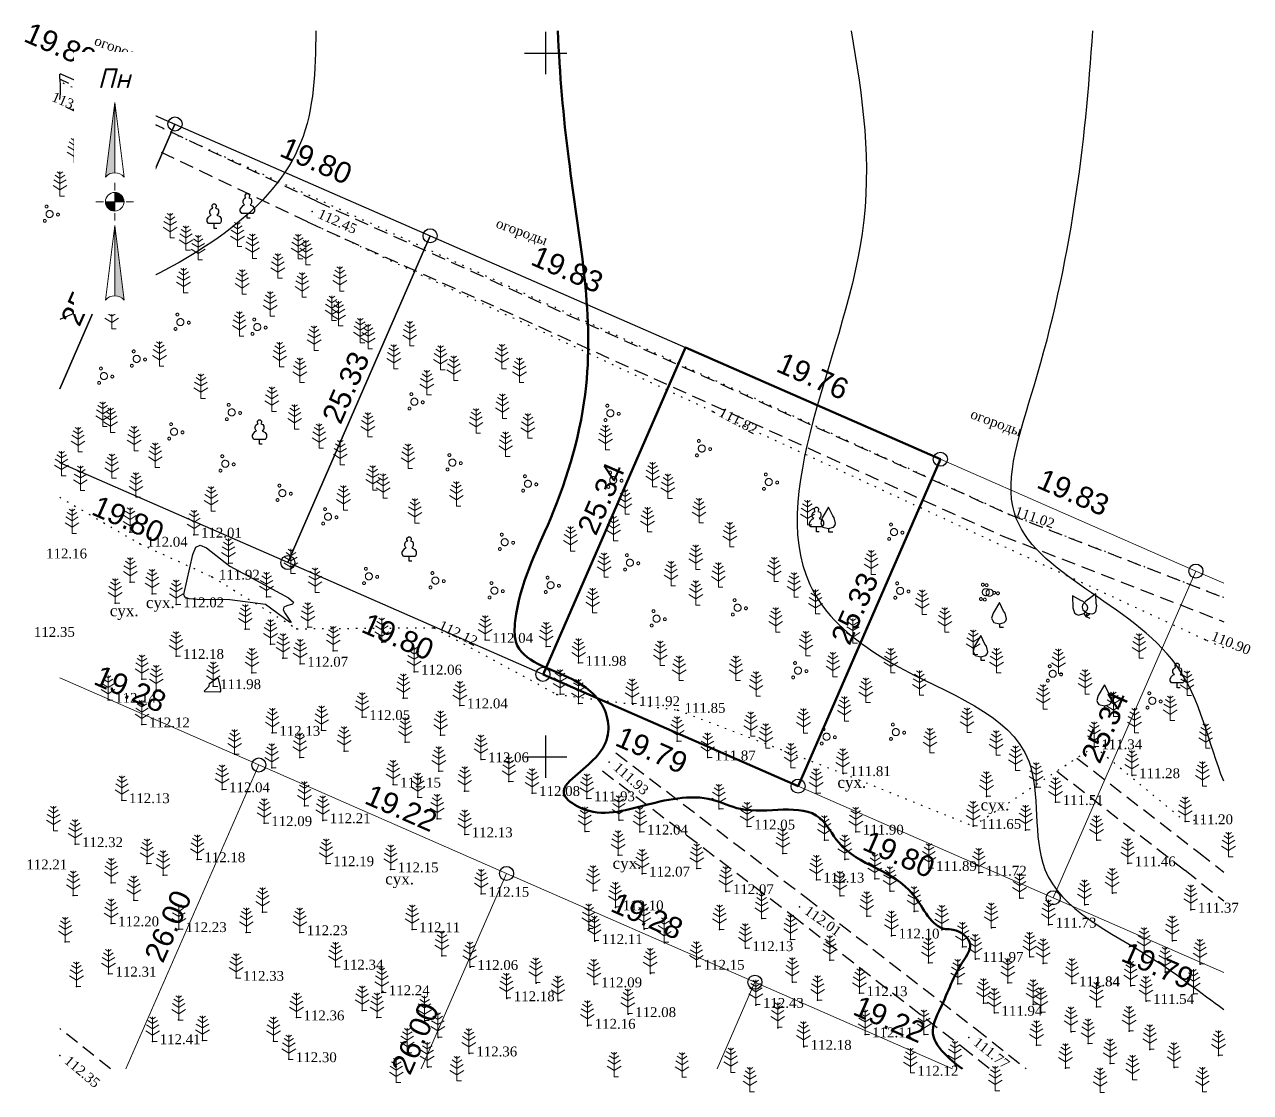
# Model space of a CAD drawing. Header units: millimetres. Extents: x 5405613 to 5405700.1, y 5525126.1 to 5525202.
import ezdxf
from ezdxf.enums import TextEntityAlignment as Align

# ---------------------------------------------------------------- set-up
doc = ezdxf.new("R2010")
doc.units = ezdxf.units.MM
doc.set_wipeout_variables(frame=1)
for name, pattern in [('DASHEDX2', [1.5, 1, -0.5]), ('HIDDEN', [0.5, 0, -0.5]), ('суцільна', [50, 50, 0])]:
    doc.linetypes.add(name, pattern=pattern)
for name, color, linetype, lineweight in [('#Лист (текст_ПН)', 250, 'Continuous', 0), ('#Штамп', 250, 'Continuous', 0), ('11900000', 1, 'Continuous', 30), ('Контур', 7, 'HIDDEN', 30), ('ТОЧКИ', 7, 'Continuous', 30), ('усл. знак', 7, 'суцільна', 20)]:
    doc.layers.add(name, color=color, linetype=linetype, lineweight=lineweight)
for name, color, linetype in [('SC007', 7, 'Continuous'), ('горизонтали', 42, 'Continuous'), ('дороги', 7, 'Continuous'), ('Ділянки_Межі', 10, 'Continuous'), ('надписи', 7, 'Continuous'), ('отметки', 7, 'Continuous'), ('промеры', 185, 'Continuous'), ('Растительность', 7, 'Continuous')]:
    doc.layers.add(name, color=color, linetype=linetype)
doc.styles.get("Standard").update_dxf_attribs({"font": 'arial.ttf'})
doc.styles.add('times', font='times.ttf')
doc.styles.add('Мой_Топо', font='isocpeui.ttf')

# ---------------------------------------------------------------- blocks, each defined once
blk = doc.blocks.new('A$C51FE15A3')
at = {"layer": 'Растительность', "color": 94, "lineweight": 0}
for points in [[(0, 1.75), (0, 0), (0.319, 0)], [(-0.447, 1.172), (0, 0.895), (0.447, 1.172)], [(-0.343, 1.489), (0, 1.267), (0.343, 1.489)], [(-0.201, 1.726), (0, 1.584), (0.201, 1.726)], [(-0.493, 0.753), (0, 0.444), (0.493, 0.753)]]:
    blk.add_lwpolyline(points, dxfattribs=at)
blk = doc.blocks.new('A$C72385B22')
at = {"layer": 'усл. знак'}
for centre, radius in [((0, 0), 0.625), ((-0.02, 1.49), 0.25), ((-1.29, -0.64), 0.25), ((1.28, -0.76), 0.25)]:
    blk.add_circle(centre, radius, dxfattribs=at)
blk = doc.blocks.new('SYMBOL504')
at = {"layer": 'SC007'}
for points in [[(0, 4.375), (-1.125, 2.5), (-1.375, 1.625), (-1.25, 1.25), (-1, 0.875), (0, 0.625), (0.875, 0.875), (1.125, 1.125), (1.25, 1.5), (1, 2.5), (0.75, 2.875), (0, 4.375)], [(0, 0.625), (0, 0), (0.75, 0)]]:
    blk.add_lwpolyline(points, dxfattribs=at)
blk = doc.blocks.new('A$C2ACB5305')
at = {"layer": 'Растительность'}
blk.add_lwpolyline([(0.2, 0), (0.2, 0), (0, 0), (0, 0.35), (-0.4, 0.35), (-0.5, 0.5), (-0.5, 0.65), (-0.4, 0.8), (-0.3, 0.9), (-0.2, 0.95), (-0.25, 1), (-0.3, 1.1), (-0.3, 1.25), (-0.25, 1.35), (-0.15, 1.45), (-0.1, 1.45), (-0.15, 1.55), (-0.15, 1.65), (-0.05, 1.75), (0.05, 1.75), (0.15, 1.65), (0.15, 1.55), (0.1, 1.45), (0.25, 1.4), (0.3, 1.3), (0.3, 1.1), (0.25, 1), (0.2, 0.95), (0.4, 0.85), (0.5, 0.7), (0.5, 0.5), (0.45, 0.4), (0.4, 0.35), (0, 0.35)], dxfattribs=at)
blk = doc.blocks.new('*U5')
at = {"color": 0}
for points in [[(-0.113, 0), (-0.109, -0.029), (-0.097, -0.056)], [(-0.113, 0), (-0.097, -0.056), (0, 0)], [(-0.097, -0.056), (0, -0.113), (0, 0)], [(-0.097, -0.056), (-0.08, -0.08), (-0.056, -0.097)], [(-0.097, -0.056), (-0.056, -0.097), (0, -0.113)], [(-0.056, -0.097), (-0.029, -0.109), (0, -0.113)]]:
    blk.add_solid(points, dxfattribs=at)
blk = doc.blocks.new('*U6')
at = {"color": 0}
for points in [[(0, 0), (0.097, 0.056), (0, 0.113)], [(0.097, 0.056), (0.029, 0.109), (0, 0.113)], [(0, 0), (0.113, 0), (0.097, 0.056)], [(0.097, 0.056), (0.056, 0.097), (0.029, 0.109)], [(0.097, 0.056), (0.08, 0.08), (0.056, 0.097)], [(0.113, 0), (0.109, 0.029), (0.097, 0.056)]]:
    blk.add_solid(points, dxfattribs=at)
blk = doc.blocks.new('*U7')
at = {"color": 0}
for points in [[(0, -1.136), (0.021, -1.138), (0, -0.288)], [(0.021, -1.138), (0.042, -1.142), (0, -0.288)], [(0.042, -1.142), (0.062, -1.15), (0, -0.288)], [(0.062, -1.15), (0.081, -1.16), (0, -0.288)], [(0.081, -1.16), (0.098, -1.173), (0, -0.288)], [(0.098, -1.173), (0.113, -1.188), (0, -0.288)]]:
    blk.add_solid(points, dxfattribs=at)
blk = doc.blocks.new('*U8')
at = {"color": 0}
for points in [[(-0.113, 0.297), (-0.098, 0.312), (0, 1.197)], [(-0.098, 0.312), (-0.081, 0.325), (0, 1.197)], [(-0.081, 0.325), (-0.062, 0.335), (0, 1.197)], [(-0.062, 0.335), (-0.042, 0.343), (0, 1.197)], [(-0.042, 0.343), (-0.021, 0.347), (0, 1.197)], [(-0.021, 0.347), (0, 0.349), (0, 1.197)]]:
    blk.add_solid(points, dxfattribs=at)
blk = doc.blocks.new('#Північ')
at = {"color": 7}
blk.add_wipeout([(-2.901, 10.635), (2.901, 10.635), (2.901, -7.981), (-2.901, -7.981)], dxfattribs=at).dxf.layer = '#Лист (текст_ПН)'
at = {"layer": '#Лист (текст_ПН)'}
for p, q in [((-0.663, 1.748), (0, 7.043)), ((0, 7.043), (0, 2.052)), ((0, 7.043), (0.663, 1.748)), ((0, 1.337), (0, 0.807)), ((-1.337, 0), (-0.807, 0)), ((-0.662, 0), (0.662, 0)), ((0, 0.662), (0, -0.662)), ((1.337, 0), (0.807, 0)), ((0, -1.337), (0, -0.807)), ((-0.663, -6.99), (0, -1.695)), ((0, -1.695), (0.663, -6.99)), ((0, -1.695), (0, -6.686))]:
    blk.add_line(p, q, dxfattribs=at)
at = {"layer": '#Лист (текст_ПН)', "flags": 128}
for points in [[(0, 7.043), (-0.663, 1.748, -0.218585), (0, 2.052)], [(0, 0), (-0.662, 0, 0.414214), (0, -0.662)]]:
    blk.add_lwpolyline(points, format="xyb", close=True, dxfattribs=at)
at = {"layer": '#Лист (текст_ПН)'}
blk.add_circle((0, 0), 0.662, dxfattribs=at)
for centre in [(0, 1.178), (0, -7.56)]:
    blk.add_arc(centre, 0.874, 40.67981, 139.32019, dxfattribs=at)
at = {"layer": '#Лист (текст_ПН)', "xscale": 5.883850111352785, "yscale": 5.883850111352785, "zscale": 5.883850111352785}
for name in ['*U8', '*U5', '*U6', '*U7']:
    blk.add_blockref(name, (0, 0), dxfattribs=at)
at = {"layer": '#Лист (текст_ПН)', "style": 'Мой_Топо'}
blk.add_text('Пн', height=1.4, dxfattribs=at).set_placement((-1.217, 8.077))

msp = doc.modelspace()

# ---------------------------------------------------------------- linework, layer by layer
at = {"layer": '11900000', "color": 7}
for points in [[(5405650, 5525198.5, 0), (5405650, 5525201.5, 0)], [(5405650, 5525198.5, 0), (5405650, 5525201.5, 0)], [(5405648.5, 5525200, 0), (5405651.5, 5525200, 0)], [(5405648.5, 5525200, 0), (5405651.5, 5525200, 0)], [(5405650, 5525148.5, 0), (5405650, 5525151.5, 0)], [(5405650, 5525148.5, 0), (5405650, 5525151.5, 0)], [(5405648.5, 5525150, 0), (5405651.5, 5525150, 0)], [(5405648.5, 5525150, 0), (5405651.5, 5525150, 0)]]:
    msp.add_polyline3d(points, dxfattribs=at)
at = {"layer": 'горизонтали', "color": 32}
for points in [[(5405627.547, 5525161.142, 112), (5405625.217, 5525161.172, 112), (5405624.657, 5525161.212, 112), (5405624.347, 5525161.332, 112), (5405624.287, 5525161.532, 112), (5405624.927, 5525164.372, 112), (5405625.127, 5525164.882, 112), (5405625.447, 5525165.042, 112), (5405625.887, 5525164.832, 112), (5405627.557, 5525163.552, 112), (5405629.447, 5525162.512, 112), (5405631.727, 5525161.282, 112), (5405632.077, 5525160.982, 112), (5405632.007, 5525160.832, 112), (5405631.587, 5525160.732, 112), (5405631.387, 5525160.622, 112), (5405631.347, 5525160.432, 112), (5405631.477, 5525160.172, 112), (5405631.907, 5525159.532, 112), (5405631.797, 5525159.552, 112), (5405630.077, 5525160.812, 112), (5405627.547, 5525161.142, 112)], [(5405625.767, 5525154.622, 112), (5405625.717, 5525154.662, 112), (5405626.067, 5525155.012, 112), (5405626.107, 5525155.202, 112), (5405626.517, 5525155.512, 112), (5405626.637, 5525155.572, 112), (5405626.717, 5525155.562, 112), (5405626.857, 5525154.972, 112), (5405626.877, 5525154.662, 112), (5405626.847, 5525154.592, 112), (5405625.767, 5525154.622, 112)]]:
    msp.add_polyline3d(points, close=True, dxfattribs=at)
for points, knots in [([(5405633.656, 5525201.581), (5405633.649, 5525198.758), (5405633.307, 5525190.472), (5405623.811, 5525184.674), (5405616.928, 5525181.725), (5405615.451, 5525181.063)], [35.688144, 35.688144, 35.688144, 35.688144, 43.851712, 60.280074, 64.960209, 64.960209, 64.960209, 64.960209]), ([(5405671.711, 5525201.581), (5405672.523, 5525196.941), (5405674.497, 5525183.408), (5405663.358, 5525164.876), (5405675.866, 5525155.264), (5405686.057, 5525152.194), (5405683.856, 5525140.284), (5405692.326, 5525136.617), (5405696.562, 5525133.215), (5405698.195, 5525132.04)], [43.956076, 43.956076, 43.956076, 43.956076, 58.170722, 84.572332, 91.416886, 103.203288, 110.981143, 120.846627, 127.015194, 127.015194, 127.015194, 127.015194]), ([(5405698.195, 5525148.258), (5405697.124, 5525150.924), (5405695.575, 5525159.767), (5405680.523, 5525164.171), (5405686.99, 5525182.12), (5405688.368, 5525193.441), (5405688.887, 5525201.581)], [113.371077, 113.371077, 113.371077, 113.371077, 122.1396, 137.918447, 147.058337, 172.015738, 172.015738, 172.015738, 172.015738])]:
    msp.add_open_spline(points, degree=3, knots=knots, dxfattribs=at)
at = {"layer": 'горизонтали', "color": 32, "lineweight": 50}
msp.add_open_spline([(5405679.62, 5525127.828), (5405679.221, 5525128.102), (5405678.36, 5525128.809), (5405677.14, 5525130.319), (5405678.433, 5525132.778), (5405679.078, 5525134.709), (5405680.581, 5525136.764), (5405679.317, 5525137.765), (5405677.461, 5525137.677), (5405675.933, 5525141.885), (5405671.392, 5525142.304), (5405669.087, 5525147.106), (5405664.86, 5525145.566), (5405660.992, 5525147.54), (5405656.942, 5525146.548), (5405653.32, 5525145.539), (5405650.775, 5525147.512), (5405652.928, 5525149.325), (5405654.633, 5525150.791), (5405654.315, 5525153.841), (5405651.708, 5525155.999), (5405647.682, 5525156.882), (5405647.897, 5525161.874), (5405650.872, 5525167.39), (5405654.08, 5525178.428), (5405651.722, 5525190.055), (5405650.987, 5525198.537), (5405650.863, 5525201.581)], degree=3, knots=[116.110753, 116.110753, 116.110753, 116.110753, 117.562212, 119.373022, 121.295181, 124.95847, 126.253236, 127.841823, 128.392206, 131.73989, 138.209537, 140.411202, 146.07904, 148.174705, 153.227417, 157.82412, 159.162557, 160.836072, 164.352656, 165.903468, 169.284781, 174.080527, 175.575155, 183.233051, 193.029137, 209.184084, 218.230495, 218.230495, 218.230495, 218.230495], dxfattribs=at)
at = {"layer": 'горизонтали', "color": 32}
msp.add_open_spline([(5405615.451, 5525196.699), (5405615.558, 5525197.26), (5405615.513, 5525197.876), (5405615.451, 5525198.502)], degree=3, dxfattribs=at)
at = {"layer": 'дороги', "color": 7, "linetype": 'DASHEDX2'}
for points, elevation in [([(5405633.717, 5525189.467), (5405615.451, 5525198.144)], 110.644), ([(5405633.079, 5525187.999), (5405615.451, 5525196.373)], 110.644), ([(5405633.717, 5525189.467), (5405682.958, 5525167.213), (5405698.195, 5525161.306)], 112.445), ([(5405633.079, 5525187.999), (5405682.485, 5525165.684), (5405698.195, 5525159.596)], 112.445), ([(5405654.994, 5525150.267), (5405668.517, 5525139.985), (5405680.553, 5525130.68), (5405684.163, 5525127.828)], 111.93), ([(5405687.744, 5525149.908), (5405696.433, 5525143.19), (5405698.195, 5525141.798)], 110.99), ([(5405654.026, 5525148.993), (5405667.543, 5525138.715), (5405679.567, 5525129.42), (5405681.582, 5525127.828)], 111.93), ([(5405686.328, 5525148.98), (5405695.447, 5525141.93), (5405698.195, 5525139.759)], 110.99)]:
    msp.add_lwpolyline(points, dxfattribs=dict(at, elevation=elevation))
msp.add_lwpolyline([(5405619.066, 5525127.828), (5405615.451, 5525130.681)], dxfattribs=at)
at = {"layer": 'Ділянки_Межі'}
for points in [[(5405615.451, 5525198.55), (5405623.648, 5525194.961), (5405615.451, 5525176.135)], [(5405615.451, 5525176.135), (5405623.648, 5525194.961), (5405641.783, 5525187.021), (5405631.669, 5525163.793), (5405615.451, 5525170.893)]]:
    msp.add_lwpolyline(points, dxfattribs=at)
msp.add_lwpolyline([(5405631.669, 5525163.793), (5405641.783, 5525187.021), (5405659.949, 5525179.068), (5405649.808, 5525155.851)], close=True, dxfattribs=at)
at = {"layer": 'Ділянки_Межі', "lineweight": 50}
msp.add_lwpolyline([(5405649.808, 5525155.851), (5405659.949, 5525179.068), (5405678.053, 5525171.142), (5405667.94, 5525147.913)], close=True, dxfattribs=at)
at = {"layer": 'Ділянки_Межі', "lineweight": 0}
msp.add_lwpolyline([(5405667.94, 5525147.913), (5405678.053, 5525171.142), (5405696.219, 5525163.189), (5405686.078, 5525139.972)], close=True, dxfattribs=at)
for points in [[(5405686.078, 5525139.972), (5405696.219, 5525163.189), (5405698.195, 5525162.324)], [(5405615.451, 5525155.61), (5405629.608, 5525149.412), (5405620.142, 5525127.828)], [(5405620.142, 5525127.828), (5405629.608, 5525149.412), (5405647.215, 5525141.703), (5405641.141, 5525127.828)], [(5405641.141, 5525127.828), (5405647.215, 5525141.703), (5405664.875, 5525133.972), (5405662.18, 5525127.828)], [(5405698.195, 5525134.667), (5405686.078, 5525139.972)], [(5405662.18, 5525127.828), (5405664.875, 5525133.972), (5405678.908, 5525127.828)]]:
    msp.add_lwpolyline(points, dxfattribs=at)
at = {"layer": 'Контур', "color": 7, "linetype": 'HIDDEN'}
for points, elevation in [([(5405698.195, 5525161.306), (5405682.943, 5525167.219), (5405615.451, 5525197.969)], 109.33), ([(5405698.195, 5525157.741), (5405696.89, 5525158.3), (5405661.89, 5525174.52), (5405633.079, 5525187.999)], 110.644), ([(5405615.451, 5525168.443), (5405621.15, 5525165.13), (5405626.28, 5525162.79), (5405632.31, 5525159.09), (5405642.05, 5525159.17), (5405650.794, 5525154.431), (5405659.38, 5525153.32), (5405671.11, 5525148.83), (5405680.38, 5525145.08), (5405688.995, 5525150.728), (5405695.45, 5525145.401), (5405698.195, 5525145.78)], 112.419)]:
    msp.add_lwpolyline(points, dxfattribs=dict(at, elevation=elevation))
at = {"layer": 'отметки', "color": 7}
for p in [(5405633.398, 5525188.733, 112.445), (5405661.899, 5525174.519, 111.816), (5405682.943, 5525167.219, 111.016), (5405620.448, 5525165.956, 112.089), (5405624.994, 5525165.771, 112.011), (5405621.144, 5525165.126, 112.045), (5405627.446, 5525163.747, 112.006), (5405620.461, 5525162.395, 112.087), (5405626.27, 5525162.786, 111.92), (5405622.018, 5525161.58, 112.11), (5405630.149, 5525161.363, 111.972), (5405619.392, 5525160.922, 112.049), (5405623.737, 5525160.817, 112.017), (5405628.641, 5525159.065, 112.106), (5405632.306, 5525159.087, 112.003), (5405633.082, 5525159.201, 112.053), (5405642.047, 5525159.17, 112.117), (5405630.431, 5525157.997, 112.131), (5405638.343, 5525158.133, 112.148), (5405645.697, 5525158.295, 112.04), (5405650.035, 5525157.822, 111.922), (5405696.894, 5525158.303, 110.895), (5405623.723, 5525157.15, 112.176), (5405631.32, 5525157.004, 112.102), (5405634.891, 5525157.53, 112.092), (5405632.548, 5525156.598, 112.072), (5405640.642, 5525156.035, 112.062), (5405652.332, 5525156.662, 111.981), (5405621.302, 5525155.499, 112.162), (5405629.112, 5525155.963, 112.099), (5405622.317, 5525154.752, 112.279), (5405626.358, 5525155.004, 111.98), (5405650.794, 5525154.431, 112.018), (5405651.019, 5525154.442, 112.023), (5405618.891, 5525154.033, 112.141), (5405639.875, 5525154.15, 112.017), (5405643.897, 5525153.634, 112.041), (5405652.328, 5525153.773, 112.018), (5405656.136, 5525153.794, 111.92), (5405636.956, 5525152.807, 112.055), (5405659.371, 5525153.319, 111.847), (5405621.298, 5525152.282, 112.119), (5405630.566, 5525151.687, 112.135), (5405634.069, 5525151.875, 112.149), (5405640.014, 5525151.034, 112.094), (5405642.524, 5525151.525, 111.997), (5405659.341, 5525151.108, 111.948), (5405627.887, 5525150.183, 112.201), (5405632.518, 5525149.953, 112.283), (5405635.664, 5525150.393, 112.144), (5405661.52, 5525149.937, 111.871), (5405688.995, 5525150.728, 111.345), (5405630.522, 5525149.201, 112.184), (5405645.401, 5525149.804, 112.059), (5405654.515, 5525149.622, 111.934), (5405642.393, 5525148.973, 112.116), (5405647.384, 5525148.249, 112.034), (5405671.121, 5525148.824, 111.813), (5405691.684, 5525148.675, 111.28), (5405626.99, 5525147.672, 112.043), (5405639.15, 5525148.015, 112.151), (5405644.237, 5525147.56, 112.069), (5405649.035, 5525147.411, 112.079), (5405669.231, 5525147.415, 111.947), (5405684.868, 5525147.836, 111.537), (5405619.87, 5525146.902, 112.127), (5405632.851, 5525146.504, 112.22), (5405640.909, 5525147.114, 112.19), (5405652.934, 5525147.037, 111.934), (5405681.342, 5525147.177, 111.662), (5405686.249, 5525146.768, 111.515), (5405642.281, 5525145.586, 112.173), (5405662.319, 5525146.295, 112.041), (5405629.989, 5525145.271, 112.089), (5405634.15, 5525145.476, 112.212), (5405652.798, 5525144.677, 112.052), (5405655.212, 5525145.501, 112.019), (5405664.321, 5525145.029, 112.047), (5405680.389, 5525145.072, 111.648), (5405684.118, 5525144.791, 111.456), (5405695.45, 5525145.401, 111.197), (5405644.242, 5525144.473, 112.132), (5405656.7, 5525144.665, 112.038), (5405669.813, 5525144.074, 112.044), (5405672.045, 5525144.666, 111.896), (5405689.175, 5525144.058, 111.413), (5405616.543, 5525143.778, 112.317), (5405655.15, 5525142.993, 112.103), (5405666.85, 5525143.112, 112.079), (5405621.652, 5525142.414, 112.271), (5405625.236, 5525142.703, 112.182), (5405634.394, 5525142.421, 112.192), (5405660.747, 5525142.058, 112.074), (5405671.262, 5525142.705, 112.042), (5405677.243, 5525142.083, 111.891), (5405691.378, 5525142.411, 111.459), (5405622.797, 5525141.594, 112.329), (5405638.976, 5525141.985, 112.151), (5405656.851, 5525141.687, 112.068), (5405669.239, 5525141.258, 112.13), (5405673.407, 5525141.312, 112.039), (5405680.785, 5525141.746, 111.724), (5405619.117, 5525141.046, 112.236), (5405653.385, 5525140.461, 112.1), (5405662.809, 5525140.433, 112.072), (5405674.478, 5525140.439, 112.046), (5405616.412, 5525140.14, 112.224), (5405620.714, 5525139.795, 112.276), (5405645.419, 5525140.248, 112.146), (5405670.929, 5525140.116, 112.086), (5405683.694, 5525139.938, 111.7), (5405688.317, 5525139.475, 111.457), (5405690.283, 5525140.307, 111.452), (5405629.879, 5525138.958, 112.216), (5405654.973, 5525139.282, 112.099), (5405668.038, 5525139.342, 112.015), (5405672.826, 5525138.675, 112.102), (5405676.196, 5525139.012, 112.051), (5405695.862, 5525139.12, 111.375), (5405619.108, 5525138.144, 112.204), (5405623.914, 5525137.74, 112.233), (5405640.507, 5525137.725, 112.109), (5405653.08, 5525137.744, 112.1), (5405656.992, 5525137.737, 112.089), (5405662.36, 5525137.72, 112.118), (5405665.352, 5525138.494, 112.096), (5405678.163, 5525137.704, 111.997), (5405681.681, 5525137.848, 111.909), (5405685.748, 5525138.056, 111.729), (5405615.85, 5525136.845, 112.254), (5405628.719, 5525137.51, 112.189), (5405632.514, 5525137.514, 112.233), (5405653.484, 5525136.89, 112.108), (5405667.413, 5525137.006, 112.121), (5405674.585, 5525137.282, 112.099), (5405694.553, 5525136.919, 111.362), (5405658.448, 5525136.783, 112.108), (5405664.192, 5525136.386, 112.134), (5405679.622, 5525136.485, 112.016), (5405692.539, 5525136.107, 111.512), (5405642.621, 5525135.855, 112.133), (5405670.198, 5525135.531, 112.032), (5405677.202, 5525135.351, 112.071), (5405680.551, 5525135.62, 111.975), (5405684.41, 5525135.786, 111.889), (5405685.372, 5525135.311, 111.863), (5405696.526, 5525135.269, 111.386), (5405618.921, 5525134.574, 112.31), (5405627.994, 5525134.276, 112.33), (5405635.057, 5525135.077, 112.336), (5405644.637, 5525135.05, 112.055), (5405657.447, 5525134.6, 112.123), (5405660.728, 5525135.062, 112.153), (5405694.04, 5525134.691, 111.49), (5405616.643, 5525133.682, 112.371), (5405649.318, 5525133.905, 112.023), (5405653.443, 5525133.812, 112.09), (5405667.54, 5525133.972, 112.096), (5405679.295, 5525133.862, 111.979), (5405682.853, 5525133.93, 111.927), (5405687.404, 5525133.881, 111.837), (5405687.421, 5525133.886, 111.836), (5405691.593, 5525133.714, 111.595), (5405638.346, 5525133.249, 112.24), (5405638.417, 5525133.32, 112.241), (5405647.232, 5525132.827, 112.181), (5405650.897, 5525132.644, 112.061), (5405669.331, 5525132.692, 112.118), (5405672.311, 5525133.186, 112.13), (5405681.129, 5525132.486, 111.969), (5405692.682, 5525132.634, 111.544), (5405696.053, 5525133.143, 111.505), (5405636.961, 5525131.973, 112.145), (5405655.861, 5525131.699, 112.077), (5405664.944, 5525132.354, 112.432), (5405681.896, 5525131.794, 111.943), (5405684.649, 5525132.398, 111.857), (5405685.208, 5525131.84, 111.873), (5405689.165, 5525132.216, 111.798), (5405623.906, 5525131.294, 112.322), (5405632.285, 5525131.464, 112.358), (5405638.004, 5525131.461, 112.146), (5405641.418, 5525131.226, 112.266), (5405652.982, 5525130.869, 112.162), (5405666.501, 5525130.729, 112.187), (5405642.352, 5525130.038, 112.321), (5405672.707, 5525130.259, 112.107), (5405676.901, 5525130.251, 112.031), (5405680.075, 5525130.043, 111.77), (5405687.349, 5525130.459, 111.692), (5405691.485, 5525130.504, 111.691), (5405622.059, 5525129.771, 112.408), (5405625.609, 5525129.83, 112.373), (5405630.645, 5525129.775, 112.348), (5405668.339, 5525129.373, 112.18), (5405684.897, 5525129.492, 111.95), (5405688.557, 5525129.614, 111.766), (5405692.948, 5525129.197, 111.729), (5405615.468, 5525128.758, 112.347), (5405631.74, 5525128.495, 112.296), (5405640.184, 5525128.924, 112.382), (5405644.569, 5525128.904, 112.361), (5405690.128, 5525128.197, 111.784), (5405697.833, 5525128.771, 111.685), (5405641.611, 5525127.929, 113.005), (5405679.099, 5525128.039, 112.013), (5405686.96, 5525127.875, 111.852), (5405694.668, 5525127.918, 111.701)]:
    msp.add_point(p, dxfattribs=at)
at = {"layer": 'ТОЧКИ'}
for centre in [(5405623.647, 5525194.961), (5405641.783, 5525187.021), (5405678.053, 5525171.142), (5405631.669, 5525163.793), (5405696.219, 5525163.189, 107.24), (5405649.804, 5525155.853), (5405629.608, 5525149.412, 107.24), (5405667.94, 5525147.913), (5405647.215, 5525141.703, 107.24), (5405686.075, 5525139.973), (5405664.875, 5525133.972, 107.24)]:
    msp.add_circle(centre, 0.5, dxfattribs=at)

# ---------------------------------------------------------------- block references
at = {"layer": 'Растительность', "color": 7}
for name, p in [('A$C51FE15A3', (5405616.48, 5525192.199, 112.419)), ('A$C2ACB5305', (5405619.225, 5525191.158, 112.419)), ('A$C51FE15A3', (5405618.292, 5525190.783, 112.419)), ('A$C51FE15A3', (5405615.473, 5525189.829, 111.95)), ('A$C51FE15A3', (5405619.576, 5525189.779, 112.419)), ('A$C51FE15A3', (5405620.301, 5525189.212, 112.419)), ('A$C51FE15A3', (5405617.208, 5525188.473, 111.95)), ('A$C2ACB5305', (5405628.79, 5525188.263, 111.66)), ('A$C51FE15A3', (5405618.036, 5525187.826, 111.95)), ('A$C2ACB5305', (5405626.431, 5525187.538, 112.419)), ('A$C51FE15A3', (5405623.303, 5525186.866, 112.419)), ('A$C51FE15A3', (5405619.745, 5525186.49, 111.95)), ('A$C51FE15A3', (5405620.822, 5525185.648, 111.95)), ('A$C51FE15A3', (5405624.429, 5525185.985, 112.419)), ('A$C51FE15A3', (5405628.086, 5525186.246, 112.419)), ('A$C51FE15A3', (5405625.296, 5525185.308, 112.419)), ('A$C51FE15A3', (5405629.157, 5525185.41, 112.419)), ('A$C51FE15A3', (5405632.407, 5525185.389, 111.66)), ('A$C51FE15A3', (5405632.959, 5525184.958, 111.66)), ('A$C51FE15A3', (5405630.962, 5525183.999, 112.419)), ('A$C51FE15A3', (5405635.362, 5525183.08, 111.66)), ('A$C51FE15A3', (5405624.259, 5525182.961, 111.95)), ('A$C51FE15A3', (5405628.424, 5525182.863, 112.419)), ('A$C51FE15A3', (5405632.687, 5525182.65, 112.419)), ('A$C51FE15A3', (5405630.417, 5525181.305, 112.419)), ('A$C51FE15A3', (5405619.149, 5525180.409, 112.04)), ('A$C51FE15A3', (5405634.805, 5525180.991, 112.419)), ('A$C51FE15A3', (5405635.277, 5525180.621, 112.419)), ('A$C51FE15A3', (5405628.224, 5525179.882, 111.95)), ('A$C51FE15A3', (5405633.537, 5525178.866, 112.419)), ('A$C51FE15A3', (5405636.821, 5525179.414, 112.419)), ('A$C51FE15A3', (5405637.373, 5525178.983, 112.419)), ('A$C51FE15A3', (5405640.333, 5525179.194, 111.66)), ('A$C51FE15A3', (5405622.545, 5525177.754, 112.04)), ('A$C51FE15A3', (5405631.088, 5525177.701, 111.95)), ('A$C51FE15A3', (5405639.2, 5525177.554, 112.419)), ('A$C51FE15A3', (5405642.523, 5525177.481, 111.66)), ('A$C51FE15A3', (5405646.885, 5525177.571, 111.537)), ('A$C51FE15A3', (5405632.526, 5525176.602, 111.95)), ('A$C51FE15A3', (5405643.469, 5525176.742, 111.66)), ('A$C51FE15A3', (5405648.134, 5525176.591, 111.537)), ('A$C51FE15A3', (5405625.492, 5525175.451, 112.04)), ('A$C51FE15A3', (5405641.555, 5525175.711, 112.419)), ('A$C51FE15A3', (5405630.538, 5525174.541, 112.04)), ('A$C51FE15A3', (5405618.514, 5525173.475, 112.15)), ('A$C51FE15A3', (5405646.92, 5525174.045, 111.66)), ('A$C51FE15A3', (5405619.065, 5525173.044, 112.15)), ('A$C51FE15A3', (5405632.154, 5525173.278, 112.04)), ('A$C51FE15A3', (5405637.36, 5525172.72, 111.95)), ('A$C51FE15A3', (5405645.048, 5525172.987, 112.419)), ('A$C51FE15A3', (5405648.732, 5525172.629, 111.66)), ('A$C51FE15A3', (5405620.744, 5525171.732, 112.15)), ('A$C2ACB5305', (5405629.652, 5525172.199, 112.04)), ('A$C51FE15A3', (5405633.895, 5525171.917, 112.04)), ('A$C51FE15A3', (5405654.245, 5525171.809, 111.537)), ('A$C51FE15A3', (5405616.754, 5525171.67, 112.01)), ('A$C51FE15A3', (5405647.152, 5525171.342, 112.419)), ('A$C51FE15A3', (5405615.584, 5525169.964, 112.09)), ('A$C51FE15A3', (5405622.248, 5525170.556, 112.15)), ('A$C51FE15A3', (5405635.4, 5525170.741, 112.04)), ('A$C51FE15A3', (5405640.213, 5525170.491, 111.95)), ('A$C51FE15A3', (5405619.165, 5525169.785, 112.01)), ('A$C51FE15A3', (5405657.599, 5525169.182, 111.537)), ('A$C51FE15A3', (5405616.923, 5525168.917, 112.09)), ('A$C51FE15A3', (5405620.875, 5525168.449, 112.01)), ('A$C51FE15A3', (5405637.708, 5525168.937, 112.04)), ('A$C51FE15A3', (5405638.441, 5525168.364, 112.04)), ('A$C51FE15A3', (5405658.685, 5525168.347, 111.537)), ('A$C51FE15A3', (5405626.219, 5525167.452, 112.15)), ('A$C51FE15A3', (5405635.624, 5525167.531, 112.04)), ('A$C51FE15A3', (5405643.648, 5525167.806, 111.95)), ('A$C51FE15A3', (5405640.702, 5525166.596, 112.04)), ('A$C51FE15A3', (5405655.641, 5525167.228, 111.66)), ('A$C51FE15A3', (5405660.899, 5525166.616, 111.537)), ('A$C51FE15A3', (5405668.603, 5525166.485, 112.419)), ('A$C51FE15A3', (5405616.328, 5525165.87, 112.09)), ('A$C51FE15A3', (5405620.45, 5525165.96, 112.09)), ('A$C51FE15A3', (5405625, 5525165.77, 112.01)), ('A$C51FE15A3', (5405657.24, 5525165.978, 111.66)), ('A$C2ACB5305', (5405669.249, 5525165.98, 112.419)), ('A$C51FE15A3', (5405654.826, 5525165.344, 112.419)), ('A$C51FE15A3', (5405663.082, 5525164.91, 111.537)), ('A$C2ACB5305', (5405640.288, 5525163.885, 112.04)), ('A$C51FE15A3', (5405651.768, 5525164.615, 112.419)), ('A$C51FE15A3', (5405627.45, 5525163.75, 112.01)), ('A$C51FE15A3', (5405631.889, 5525163.014, 112.15)), ('A$C51FE15A3', (5405660.667, 5525163.299, 111.66)), ('A$C51FE15A3', (5405620.47, 5525162.4, 112.09)), ('A$C51FE15A3', (5405654.155, 5525162.749, 112.419)), ('A$C51FE15A3', (5405658.907, 5525162.154, 112.419)), ('A$C51FE15A3', (5405666.241, 5525162.441, 111.537)), ('A$C51FE15A3', (5405673.141, 5525162.938, 112.419)), ('A$C51FE15A3', (5405622.02, 5525161.58, 112.11)), ('A$C51FE15A3', (5405630.16, 5525161.36, 111.97)), ('A$C51FE15A3', (5405633.604, 5525161.669, 112.15)), ('A$C51FE15A3', (5405662.275, 5525162.042, 111.66)), ('A$C51FE15A3', (5405667.651, 5525161.338, 111.537)), ('A$C51FE15A3', (5405619.4, 5525160.92, 112.05)), ('A$C51FE15A3', (5405623.74, 5525160.82, 112.02)), ('A$C51FE15A3', (5405660.672, 5525160.774, 112.419)), ('A$C51FE15A3', (5405653.338, 5525160.231, 111.95)), ('A$C51FE15A3', (5405669.18, 5525160.144, 111.537)), ('A$C51FE15A3', (5405676.765, 5525160.105, 112.419)), ('A$C51FE15A3', (5405628.65, 5525159.06, 112.11)), ('A$C51FE15A3', (5405633.09, 5525159.2, 112.05)), ('A$C51FE15A3', (5405666.348, 5525158.859, 111.66)), ('A$C51FE15A3', (5405678.365, 5525158.854, 112.419)), ('A$C51FE15A3', (5405630.44, 5525158, 112.13)), ('A$C51FE15A3', (5405638.35, 5525158.13, 112.15)), ('A$C51FE15A3', (5405645.7, 5525158.29, 112.04)), ('A$C51FE15A3', (5405650.04, 5525157.82, 111.92)), ('A$C51FE15A3', (5405671.843, 5525158.062, 111.537)), ('A$C51FE15A3', (5405623.73, 5525157.15, 112.18)), ('A$C51FE15A3', (5405631.33, 5525157, 112.1)), ('A$C51FE15A3', (5405634.9, 5525157.53, 112.09)), ('A$C51FE15A3', (5405668.499, 5525157.177, 111.66)), ('A$C51FE15A3', (5405680.389, 5525157.272, 112.419)), ('A$C51FE15A3', (5405692.18, 5525157.011, 112.419)), ('A$C51FE15A3', (5405632.55, 5525156.6, 112.07)), ('A$C51FE15A3', (5405640.65, 5525156.03, 112.06)), ('A$C51FE15A3', (5405652.34, 5525156.66, 111.98)), ('A$C51FE15A3', (5405658.144, 5525156.474, 111.95)), ('A$C51FE15A3', (5405621.3, 5525155.5, 112.16)), ('A$C51FE15A3', (5405629.12, 5525155.96, 112.1)), ('A$C51FE15A3', (5405659.484, 5525155.427, 111.95)), ('A$C51FE15A3', (5405663.523, 5525155.427, 112.419)), ('A$C51FE15A3', (5405670.421, 5525155.675, 111.66)), ('A$C51FE15A3', (5405674.529, 5525155.962, 111.537)), ('A$C51FE15A3', (5405682.052, 5525155.972, 112.419)), ('A$C51FE15A3', (5405686.45, 5525155.917, 112.419)), ('A$C51FE15A3', (5405622.32, 5525154.75, 112.28)), ('A$C51FE15A3', (5405626.37, 5525155, 111.98)), ('A$C51FE15A3', (5405651.02, 5525154.44, 112.02)), ('A$C51FE15A3', (5405664.949, 5525154.312, 112.419)), ('A$C51FE15A3', (5405676.562, 5525154.373, 111.537)), ('A$C51FE15A3', (5405688.341, 5525154.439, 112.419)), ('A$C2ACB5305', (5405694.89, 5525154.892, 112.419)), ('A$C51FE15A3', (5405695.591, 5525154.344, 112.419)), ('A$C51FE15A3', (5405618.89, 5525154.03, 112.14)), ('A$C51FE15A3', (5405639.88, 5525154.15, 112.02)), ('A$C51FE15A3', (5405643.9, 5525153.63, 112.04)), ('A$C51FE15A3', (5405652.33, 5525153.77, 112.02)), ('A$C51FE15A3', (5405656.14, 5525153.79, 111.92)), ('A$C51FE15A3', (5405672.761, 5525153.845, 111.66)), ('A$C51FE15A3', (5405685.361, 5525153.386, 112.419)), ('A$C51FE15A3', (5405636.96, 5525152.81, 112.05)), ('A$C51FE15A3', (5405671.229, 5525152.522, 112.419)), ('A$C51FE15A3', (5405690.358, 5525152.862, 112.419)), ('A$C51FE15A3', (5405694.393, 5525152.567, 110.947)), ('A$C51FE15A3', (5405621.3, 5525152.28, 112.12)), ('A$C51FE15A3', (5405630.57, 5525151.69, 112.13)), ('A$C51FE15A3', (5405634.07, 5525151.87, 112.15)), ('A$C51FE15A3', (5405668.321, 5525151.676, 112.419)), ('A$C51FE15A3', (5405679.95, 5525151.725, 111.537)), ('A$C51FE15A3', (5405691.855, 5525151.692, 112.419)), ('A$C51FE15A3', (5405640.02, 5525151.03, 112.09)), ('A$C51FE15A3', (5405642.53, 5525151.52, 112)), ('A$C51FE15A3', (5405659.34, 5525151.11, 111.95)), ('A$C51FE15A3', (5405664.573, 5525151.449, 111.95)), ('A$C51FE15A3', (5405627.89, 5525150.18, 112.2)), ('A$C51FE15A3', (5405632.52, 5525149.95, 112.28)), ('A$C51FE15A3', (5405635.67, 5525150.39, 112.14)), ('A$C51FE15A3', (5405661.51, 5525149.94, 111.87)), ('A$C51FE15A3', (5405665.645, 5525150.611, 111.95)), ('A$C51FE15A3', (5405677.315, 5525150.286, 111.66)), ('A$C51FE15A3', (5405682.022, 5525150.105, 111.537)), ('A$C51FE15A3', (5405688.995, 5525150.728, 112.419)), ('A$C51FE15A3', (5405696.914, 5525150.597, 110.947)), ('A$C51FE15A3', (5405630.53, 5525149.2, 112.18)), ('A$C51FE15A3', (5405645.4, 5525149.8, 112.06)), ('A$C51FE15A3', (5405667.433, 5525149.213, 111.95)), ('A$C51FE15A3', (5405683.401, 5525149.028, 111.537)), ('A$C51FE15A3', (5405642.4, 5525148.97, 112.12)), ('A$C51FE15A3', (5405647.39, 5525148.25, 112.03)), ('A$C51FE15A3', (5405671.11, 5525148.83, 112.419)), ('A$C51FE15A3', (5405691.67, 5525148.7, 111.28)), ('A$C51FE15A3', (5405627, 5525147.67, 112.04)), ('A$C51FE15A3', (5405639.15, 5525148.01, 112.15)), ('A$C51FE15A3', (5405644.24, 5525147.56, 112.07)), ('A$C51FE15A3', (5405649.03, 5525147.41, 112.08)), ('A$C51FE15A3', (5405669.23, 5525147.42, 111.95)), ('A$C51FE15A3', (5405684.868, 5525147.836, 111.537)), ('A$C51FE15A3', (5405696.684, 5525147.917, 112.419)), ('A$C51FE15A3', (5405619.88, 5525146.9, 112.13)), ('A$C51FE15A3', (5405632.85, 5525146.5, 112.22)), ('A$C51FE15A3', (5405640.91, 5525147.11, 112.19)), ('A$C51FE15A3', (5405652.93, 5525147.04, 111.93)), ('A$C51FE15A3', (5405681.33, 5525147.19, 111.66)), ('A$C51FE15A3', (5405686.24, 5525146.78, 111.51)), ('A$C51FE15A3', (5405642.28, 5525145.58, 112.17)), ('A$C51FE15A3', (5405662.31, 5525146.3, 112.04)), ('A$C51FE15A3', (5405615.01, 5525144.73, 112.25)), ('A$C51FE15A3', (5405629.99, 5525145.27, 112.09)), ('A$C51FE15A3', (5405634.15, 5525145.48, 112.21)), ('A$C51FE15A3', (5405652.79, 5525144.68, 112.05)), ('A$C51FE15A3', (5405655.21, 5525145.5, 112.02)), ('A$C51FE15A3', (5405656.7, 5525144.67, 112.04)), ('A$C51FE15A3', (5405664.32, 5525145.03, 112.05)), ('A$C51FE15A3', (5405672.04, 5525144.67, 111.9)), ('A$C51FE15A3', (5405680.38, 5525145.08, 112.419)), ('A$C51FE15A3', (5405684.11, 5525144.81, 111.46)), ('A$C51FE15A3', (5405695.45, 5525145.401, 112.419)), ('A$C51FE15A3', (5405644.25, 5525144.47, 112.13)), ('A$C51FE15A3', (5405669.81, 5525144.08, 112.04)), ('A$C51FE15A3', (5405689.16, 5525144.08, 111.41)), ('A$C51FE15A3', (5405616.55, 5525143.78, 112.32)), ('A$C51FE15A3', (5405655.15, 5525143, 112.1)), ('A$C51FE15A3', (5405666.85, 5525143.12, 112.08)), ('A$C51FE15A3', (5405621.66, 5525142.41, 112.27)), ('A$C51FE15A3', (5405625.24, 5525142.7, 112.18)), ('A$C51FE15A3', (5405634.4, 5525142.42, 112.19)), ('A$C51FE15A3', (5405660.74, 5525142.06, 112.07)), ('A$C51FE15A3', (5405671.26, 5525142.71, 112.04)), ('A$C51FE15A3', (5405677.24, 5525142.09, 111.89)), ('A$C51FE15A3', (5405691.37, 5525142.43, 111.46)), ('A$C51FE15A3', (5405698.54, 5525142.89, 111.19)), ('A$C51FE15A3', (5405622.8, 5525141.59, 112.33)), ('A$C51FE15A3', (5405638.98, 5525141.98, 112.15)), ('A$C51FE15A3', (5405656.85, 5525141.69, 112.07)), ('A$C51FE15A3', (5405669.24, 5525141.26, 112.13)), ('A$C51FE15A3', (5405673.4, 5525141.32, 112.04)), ('A$C51FE15A3', (5405680.78, 5525141.76, 111.72)), ('A$C51FE15A3', (5405619.12, 5525141.04, 112.24)), ('A$C51FE15A3', (5405653.37, 5525140.51, 112.1)), ('A$C51FE15A3', (5405662.8, 5525140.44, 112.07)), ('A$C51FE15A3', (5405674.47, 5525140.44, 112.05)), ('A$C51FE15A3', (5405690.27, 5525140.32, 111.45)), ('A$C51FE15A3', (5405616.42, 5525140.14, 112.22)), ('A$C51FE15A3', (5405620.72, 5525139.79, 112.28)), ('A$C51FE15A3', (5405645.42, 5525140.25, 112.15)), ('A$C51FE15A3', (5405670.92, 5525140.12, 112.09)), ('A$C51FE15A3', (5405683.68, 5525139.95, 111.7)), ('A$C51FE15A3', (5405688.3, 5525139.49, 111.46)), ('A$C51FE15A3', (5405629.88, 5525138.96, 112.22)), ('A$C51FE15A3', (5405654.95, 5525139.33, 112.1)), ('A$C51FE15A3', (5405672.82, 5525138.68, 112.1)), ('A$C51FE15A3', (5405676.19, 5525139.02, 112.05)), ('A$C51FE15A3', (5405695.85, 5525139.14, 111.37)), ('A$C51FE15A3', (5405619.11, 5525138.14, 112.2)), ('A$C51FE15A3', (5405623.92, 5525137.74, 112.23)), ('A$C51FE15A3', (5405640.51, 5525137.72, 112.11)), ('A$C51FE15A3', (5405653.06, 5525137.79, 112.1)), ('A$C51FE15A3', (5405656.97, 5525137.79, 112.09)), ('A$C51FE15A3', (5405662.36, 5525137.72, 112.12)), ('A$C51FE15A3', (5405665.35, 5525138.5, 112.1)), ('A$C51FE15A3', (5405678.16, 5525137.71, 112)), ('A$C51FE15A3', (5405681.67, 5525137.86, 111.91)), ('A$C51FE15A3', (5405685.74, 5525138.07, 111.73)), ('A$C51FE15A3', (5405615.85, 5525136.84, 112.25)), ('A$C51FE15A3', (5405628.72, 5525137.51, 112.19)), ('A$C51FE15A3', (5405632.52, 5525137.51, 112.23)), ('A$C51FE15A3', (5405653.46, 5525136.94, 112.11)), ('A$C51FE15A3', (5405658.43, 5525136.83, 112.11)), ('A$C51FE15A3', (5405667.41, 5525137.01, 112.12)), ('A$C51FE15A3', (5405674.58, 5525137.29, 112.1)), ('A$C51FE15A3', (5405694.54, 5525136.94, 111.36)), ('A$C51FE15A3', (5405664.19, 5525136.39, 112.13)), ('A$C51FE15A3', (5405679.62, 5525136.49, 112.02)), ('A$C51FE15A3', (5405692.53, 5525136.12, 111.51)), ('A$C51FE15A3', (5405635.06, 5525135.08, 112.34)), ('A$C51FE15A3', (5405642.62, 5525135.85, 112.13)), ('A$C51FE15A3', (5405644.61, 5525135.1, 112.05)), ('A$C51FE15A3', (5405660.71, 5525135.11, 112.15)), ('A$C51FE15A3', (5405670.19, 5525135.54, 112.03)), ('A$C51FE15A3', (5405677.2, 5525135.36, 112.07)), ('A$C51FE15A3', (5405680.54, 5525135.63, 111.97)), ('A$C51FE15A3', (5405684.4, 5525135.79, 111.89)), ('A$C51FE15A3', (5405685.36, 5525135.32, 111.86)), ('A$C51FE15A3', (5405696.51, 5525135.29, 111.39)), ('A$C51FE15A3', (5405618.92, 5525134.57, 112.31)), ('A$C51FE15A3', (5405628, 5525134.27, 112.33)), ('A$C51FE15A3', (5405657.43, 5525134.65, 112.12)), ('A$C51FE15A3', (5405694.03, 5525134.71, 111.49)), ('A$C51FE15A3', (5405616.64, 5525133.68, 112.37)), ('A$C51FE15A3', (5405649.29, 5525133.96, 112.02)), ('A$C51FE15A3', (5405653.42, 5525133.86, 112.09)), ('A$C51FE15A3', (5405667.53, 5525133.98, 112.1)), ('A$C51FE15A3', (5405679.29, 5525133.87, 111.98)), ('A$C51FE15A3', (5405682.85, 5525133.94, 111.93)), ('A$C51FE15A3', (5405687.41, 5525133.9, 111.84)), ('A$C51FE15A3', (5405691.58, 5525133.73, 111.59)), ('A$C51FE15A3', (5405638.35, 5525133.25, 112.24)), ('A$C51FE15A3', (5405647.21, 5525132.87, 112.18)), ('A$C51FE15A3', (5405650.87, 5525132.69, 112.06)), ('A$C51FE15A3', (5405669.33, 5525132.7, 112.12)), ('A$C51FE15A3', (5405672.31, 5525133.19, 112.13)), ('A$C51FE15A3', (5405681.12, 5525132.49, 111.97)), ('A$C51FE15A3', (5405692.67, 5525132.65, 111.54)), ('A$C51FE15A3', (5405696.04, 5525133.16, 111.5)), ('A$C51FE15A3', (5405636.96, 5525131.97, 112.14)), ('A$C51FE15A3', (5405655.84, 5525131.75, 112.07)), ('A$C51FE15A3', (5405664.93, 5525132.4, 112.43)), ('A$C51FE15A3', (5405681.89, 5525131.8, 111.94)), ('A$C51FE15A3', (5405684.64, 5525132.41, 111.86)), ('A$C51FE15A3', (5405685.2, 5525131.85, 111.87)), ('A$C51FE15A3', (5405689.16, 5525132.23, 111.8)), ('A$C51FE15A3', (5405623.91, 5525131.29, 112.32)), ('A$C51FE15A3', (5405632.29, 5525131.46, 112.36)), ('A$C51FE15A3', (5405638.01, 5525131.46, 112.15)), ('A$C51FE15A3', (5405641.39, 5525131.26, 112.26)), ('A$C51FE15A3', (5405652.96, 5525130.92, 112.16)), ('A$C51FE15A3', (5405666.49, 5525130.79, 112.18)), ('A$C51FE15A3', (5405642.33, 5525130.07, 112.32)), ('A$C51FE15A3', (5405672.7, 5525130.26, 112.11)), ('A$C51FE15A3', (5405676.89, 5525130.26, 112.03)), ('A$C51FE15A3', (5405687.34, 5525130.47, 111.69)), ('A$C51FE15A3', (5405691.47, 5525130.52, 111.69)), ('A$C51FE15A3', (5405622.06, 5525129.77, 112.41)), ('A$C51FE15A3', (5405625.61, 5525129.83, 112.37)), ('A$C51FE15A3', (5405630.65, 5525129.77, 112.35)), ('A$C51FE15A3', (5405668.32, 5525129.43, 112.18)), ('A$C51FE15A3', (5405684.89, 5525129.5, 111.95)), ('A$C51FE15A3', (5405688.55, 5525129.63, 111.77)), ('A$C51FE15A3', (5405692.94, 5525129.21, 111.73)), ('A$C51FE15A3', (5405631.74, 5525128.49, 112.3)), ('A$C51FE15A3', (5405640.16, 5525128.96, 112.38)), ('A$C51FE15A3', (5405644.54, 5525128.94, 112.36)), ('A$C51FE15A3', (5405690.12, 5525128.21, 111.78)), ('A$C51FE15A3', (5405697.82, 5525128.79, 111.68)), ('A$C51FE15A3', (5405641.58, 5525127.97, 113)), ('A$C51FE15A3', (5405654.86, 5525127.26, 112.42)), ('A$C51FE15A3', (5405663.16, 5525127.57, 112.28)), ('A$C51FE15A3', (5405675.92, 5525127.53, 112.12)), ('A$C51FE15A3', (5405679.09, 5525128.04, 112.01)), ('A$C51FE15A3', (5405686.95, 5525127.88, 111.85)), ('A$C51FE15A3', (5405694.66, 5525127.93, 111.7)), ('A$C51FE15A3', (5405639.38, 5525126.84, 112.46)), ('A$C51FE15A3', (5405643.69, 5525126.96, 112.41)), ('A$C51FE15A3', (5405659.69, 5525127.22, 112.28)), ('A$C51FE15A3', (5405691.72, 5525127.05, 111.82)), ('A$C51FE15A3', (5405664.52, 5525126.18, 112.34)), ('A$C51FE15A3', (5405681.96, 5525126.26, 112.01)), ('A$C51FE15A3', (5405689.41, 5525126.14, 111.89)), ('A$C51FE15A3', (5405696.68, 5525126.18, 111.78))]:
    msp.add_blockref(name, p, dxfattribs=at)
at = {"layer": 'Растительность', "color": 7, "xscale": 0.400000000372529, "yscale": 0.400000000372529, "zscale": 0.400000000372529}
for p in [(5405670.102, 5525165.973, 111.224), (5405682.251, 5525159.199, 112.419), (5405680.925, 5525156.853, 112.419), (5405689.727, 5525153.355, 112.419)]:
    msp.add_blockref('SYMBOL504', p, dxfattribs=at)
at = {"layer": 'Растительность', "color": 7}
for p, xscale, yscale, zscale, rotation in [((5405688.398, 5525159.967, 112.419), 0.4000000003725291, 0.4000000003725291, 0.4000000003725291, 32.51364330980112), ((5405688.398, 5525159.967, 113.865), 0.400000000372529, 0.400000000372529, 0.400000000372529, 336.2094203736417)]:
    msp.add_blockref('SYMBOL504', p, dxfattribs=dict(at, xscale=xscale, yscale=yscale, zscale=zscale, rotation=rotation))
at = {"layer": 'усл. знак', "color": 7, "linetype": 'суцільна', "lineweight": 13, "xscale": 0.3999999998750298, "yscale": 0.3999999998750298, "zscale": 0.3999999998750298, "rotation": 265.3647753868261}
for p in [(5405614.736, 5525188.564), (5405617.639, 5525184.334), (5405624.032, 5525180.884), (5405629.498, 5525180.533), (5405620.926, 5525178.27), (5405618.598, 5525177.051), (5405640.664, 5525175.224), (5405627.68, 5525174.467), (5405654.595, 5525174.41), (5405623.584, 5525173.091), (5405661.096, 5525171.901), (5405627.224, 5525170.815), (5405643.366, 5525170.9), (5405648.737, 5525169.393), (5405654.799, 5525169.656), (5405665.86, 5525169.522), (5405631.283, 5525168.729), (5405634.53, 5525167.052), (5405674.76, 5525165.963), (5405647.088, 5525165.245), (5405655.986, 5525163.784), (5405637.429, 5525162.819), (5405642.158, 5525162.518), (5405646.356, 5525161.803), (5405650.347, 5525162.189), (5405675.195, 5525161.785), (5405681.284, 5525161.69), (5405681.556, 5525161.652), (5405663.642, 5525160.587), (5405657.878, 5525159.809), (5405667.937, 5525156.122), (5405686.041, 5525155.891), (5405693.12, 5525153.972), (5405669.963, 5525151.422), (5405674.889, 5525151.748)]:
    msp.add_blockref('A$C72385B22', p, dxfattribs=at)

# ---------------------------------------------------------------- texts
at = {"layer": 'надписи', "color": 7, "style": 'times'}
for p in [(5405619.014, 5525160.781, 111.861), (5405621.583, 5525161.361, 111.861), (5405670.738, 5525148.584, 111.861), (5405680.917, 5525146.983, 111.861), (5405654.757, 5525142.836, 111.861), (5405638.593, 5525141.724, 111.861)]:
    msp.add_text('сух.', height=0.8, dxfattribs=at).set_placement(p, align=Align.TOP_LEFT)
at = {"layer": 'отметки', "color": 7, "style": 'times'}
for s, rotation, p in [('огороды', 339.74095, (5405618.09, 5525201.27, 170.061)), ('113.03', 336.91896, (5405615.09, 5525197.27, 113.026)), ('112.45', 335.73562, (5405634.02, 5525188.96, 112.445)), ('огороды', 339.74095, (5405646.643, 5525188.294, 170.061)), ('111.82', 332.25079, (5405662.557, 5525174.857, 111.816)), ('огороды', 339.74095, (5405680.37, 5525174.733, 170.061)), ('111.02', 341.10783, (5405683.504, 5525167.812, 111.016)), ('112.12', 334.49567, (5405642.626, 5525159.724, 112.117)), ('110.90', 338.04399, (5405697.504, 5525158.952, 110.895)), ('111.93', 318.54702, (5405655.221, 5525149.666, 111.934)), ('112.01', 324.42124, (5405668.736, 5525139.458, 112.015)), ('111.77', 321.47056, (5405680.778, 5525130.123, 111.77)), ('112.35', 320.08516, (5405616.172, 5525128.821, 112.347))]:
    msp.add_text(s, height=0.7, rotation=rotation, dxfattribs=at).set_placement(p, align=Align.TOP_LEFT)
for s, p in [('112.04', (5405621.644, 5525165.626, 112.045)), ('112.01', (5405625.494, 5525166.271, 112.011)), ('112.16', (5405614.487, 5525164.79, 112.158)), ('111.92', (5405626.77, 5525163.286, 111.92)), ('112.02', (5405624.237, 5525161.317, 112.017)), ('112.35', (5405613.621, 5525159.217, 112.353)), ('112.04', (5405646.197, 5525158.795, 112.04)), ('112.18', (5405624.223, 5525157.65, 112.176)), ('112.07', (5405633.048, 5525157.098, 112.072)), ('111.98', (5405652.832, 5525157.162, 111.981)), ('112.06', (5405641.142, 5525156.535, 112.062)), ('111.98', (5405626.858, 5525155.504, 111.98)), ('112.14', (5405619.391, 5525154.533, 112.141)), ('111.92', (5405656.636, 5525154.294, 111.92)), ('112.04', (5405644.397, 5525154.134, 112.041)), ('111.85', (5405659.871, 5525153.819, 111.847)), ('112.12', (5405621.798, 5525152.782, 112.119)), ('112.05', (5405637.456, 5525153.307, 112.055)), ('112.13', (5405631.066, 5525152.187, 112.135)), ('111.34', (5405689.495, 5525151.228, 111.345)), ('112.06', (5405645.901, 5525150.304, 112.059)), ('111.87', (5405662.02, 5525150.437, 111.871)), ('111.81', (5405671.621, 5525149.324, 111.813)), ('111.28', (5405692.184, 5525149.175, 111.28)), ('112.04', (5405627.49, 5525148.172, 112.043)), ('112.15', (5405639.65, 5525148.515, 112.151)), ('112.13', (5405620.37, 5525147.402, 112.127)), ('112.08', (5405649.535, 5525147.911, 112.079)), ('111.93', (5405653.434, 5525147.537, 111.934)), ('111.51', (5405686.749, 5525147.268, 111.515)), ('112.09', (5405630.489, 5525145.771, 112.089)), ('112.21', (5405634.65, 5525145.976, 112.212)), ('111.65', (5405680.889, 5525145.572, 111.648)), ('111.20', (5405695.95, 5525145.901, 111.197)), ('112.13', (5405644.742, 5525144.973, 112.132)), ('112.04', (5405657.2, 5525145.165, 112.038)), ('112.05', (5405664.821, 5525145.529, 112.047)), ('111.90', (5405672.545, 5525145.166, 111.896)), ('112.32', (5405617.043, 5525144.278, 112.317)), ('112.18', (5405625.736, 5525143.203, 112.182)), ('112.21', (5405613.08, 5525142.691, 112.214)), ('112.19', (5405634.894, 5525142.921, 112.192)), ('112.15', (5405639.476, 5525142.485, 112.151)), ('112.07', (5405657.351, 5525142.187, 112.068)), ('111.89', (5405677.743, 5525142.583, 111.891)), ('111.72', (5405681.285, 5525142.246, 111.724)), ('111.46', (5405691.878, 5525142.911, 111.459)), ('112.13', (5405669.739, 5525141.758, 112.13)), ('112.15', (5405645.919, 5525140.748, 112.146)), ('112.07', (5405663.309, 5525140.933, 112.072)), ('112.10', (5405655.473, 5525139.782, 112.099)), ('111.37', (5405696.362, 5525139.62, 111.375)), ('112.20', (5405619.608, 5525138.644, 112.204)), ('112.23', (5405624.414, 5525138.24, 112.233)), ('112.23', (5405633.014, 5525138.014, 112.233)), ('112.11', (5405641.007, 5525138.225, 112.109)), ('112.10', (5405675.085, 5525137.782, 112.099)), ('111.73', (5405686.248, 5525138.556, 111.729)), ('112.11', (5405653.984, 5525137.39, 112.108)), ('112.13', (5405664.692, 5525136.886, 112.134)), ('111.97', (5405681.051, 5525136.12, 111.975)), ('112.34', (5405635.557, 5525135.577, 112.336)), ('112.06', (5405645.137, 5525135.55, 112.055)), ('112.15', (5405661.228, 5525135.562, 112.153)), ('112.31', (5405619.421, 5525135.074, 112.31)), ('112.33', (5405628.494, 5525134.776, 112.33)), ('112.09', (5405653.943, 5525134.312, 112.09)), ('111.84', (5405687.904, 5525134.381, 111.837)), ('111.84', (5405687.921, 5525134.386, 111.836)), ('112.24', (5405638.846, 5525133.749, 112.24)), ('112.13', (5405672.811, 5525133.686, 112.13)), ('112.18', (5405647.732, 5525133.327, 112.181)), ('112.43', (5405665.444, 5525132.854, 112.432)), ('111.54', (5405693.182, 5525133.134, 111.544)), ('112.36', (5405632.785, 5525131.964, 112.358)), ('112.08', (5405656.361, 5525132.199, 112.077)), ('111.94', (5405682.396, 5525132.294, 111.943)), ('112.16', (5405653.482, 5525131.369, 112.162)), ('112.11', (5405673.207, 5525130.759, 112.107)), ('112.41', (5405622.559, 5525130.271, 112.408)), ('112.18', (5405668.839, 5525129.873, 112.18)), ('112.30', (5405632.24, 5525128.995, 112.296)), ('112.36', (5405645.069, 5525129.404, 112.361)), ('112.12', (5405676.425, 5525128.031, 112.123))]:
    msp.add_text(s, height=0.7, dxfattribs=at).set_placement(p, align=Align.TOP_LEFT)
at = {"layer": 'промеры', "char_height": 1.5, "attachment_point": 1}
for s, insert, rotation in [('19.80', (5405613.407, 5525202.248), 336.35584), ('19.80', (5405631.595, 5525194.093), 336.35584), ('25.34', (5405615.477, 5525181.09), 66.37949), ('19.83', (5405649.445, 5525186.38), 336.35584), ('25.33', (5405634.044, 5525174.143), 66.37949), ('19.76', (5405666.897, 5525178.79), 336.35584), ('25.34', (5405652.195, 5525166.24), 66.37949), ('19.83', (5405685.414, 5525170.532), 336.35584), ('19.80', (5405618.223, 5525168.621), 336.35584), ('25.33', (5405670.223, 5525158.439), 66.37949), ('19.80', (5405637.401, 5525160.275), 336.35584), ('19.28', (5405618.38, 5525156.562), 336.35584), ('25.34', (5405688.006, 5525150.019, 107.24), 66.37949), ('19.79', (5405655.439, 5525152.214), 336.35584), ('19.22', (5405637.629, 5525148.091), 336.35584), ('19.80', (5405673.02, 5525144.811), 336.35584), ('26.00', (5405621.411, 5525135.864), 66.37949), ('19.28', (5405655.119, 5525140.43), 336.35584), ('19.79', (5405691.404, 5525136.905), 336.35584), ('26.00', (5405638.98, 5525127.896), 66.37949), ('19.22', (5405672.347, 5525133.088), 336.35584)]:
    msp.add_mtext(s, dxfattribs=dict(at, insert=insert, rotation=rotation))

# ---------------------------------------------------------------- next in the draw order: block references
at = {"layer": '#Штамп'}
msp.add_blockref('#Північ', (5405619.364, 5525189.438, 1041.873), dxfattribs=at)

doc.saveas('drawing.dxf')
